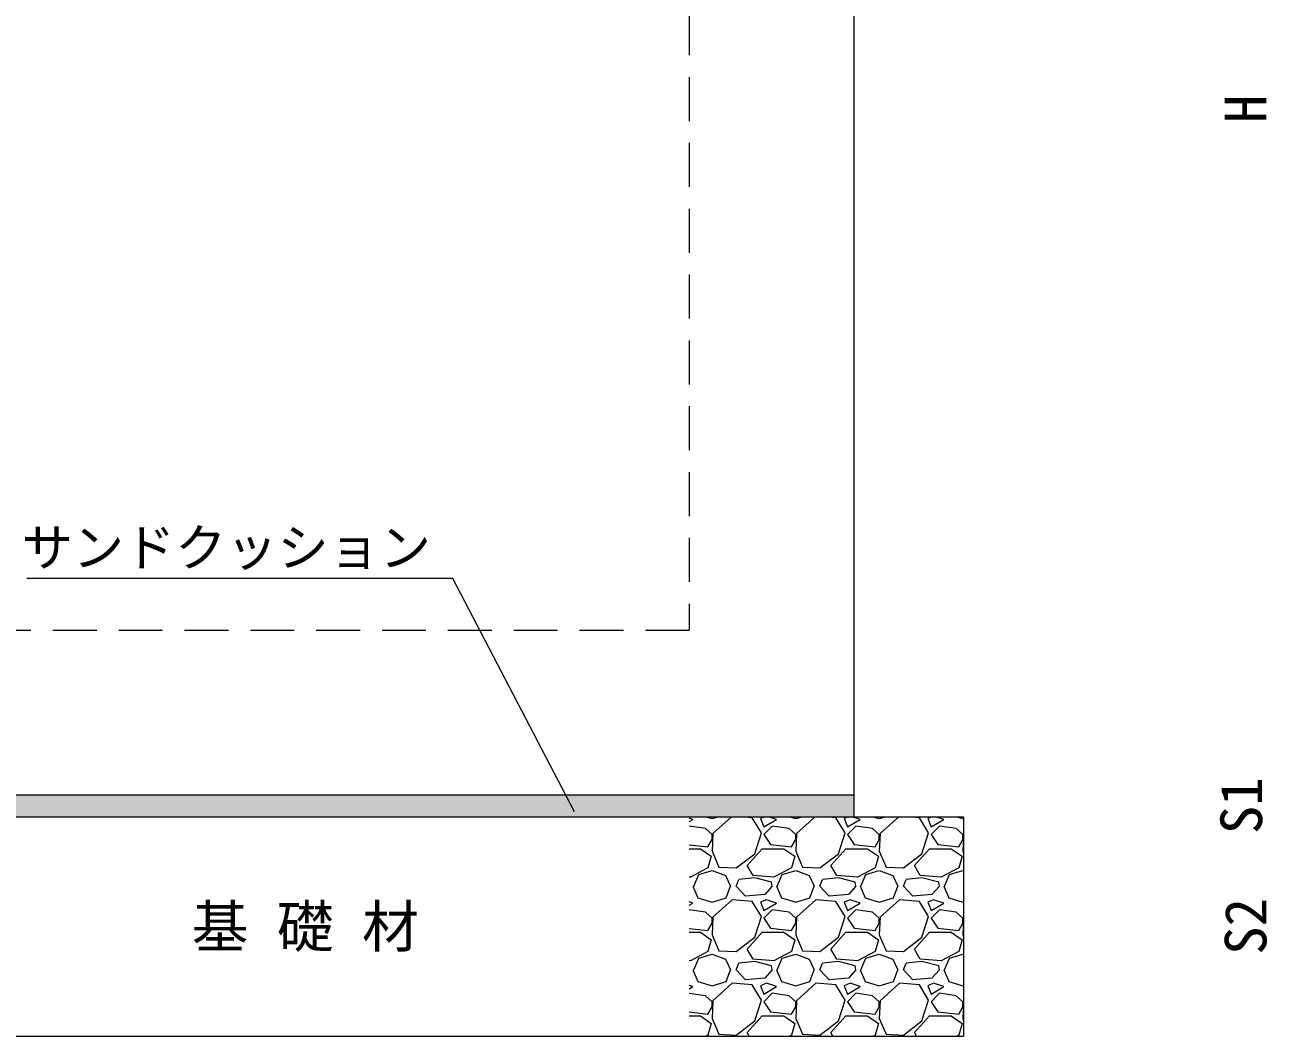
# Model space of a CAD drawing. Units: millimetres at full size; details may follow other scales. Extents: x 77366 to 106166, y -28085 to 6898.
# Drawn here: x 78560 to 79692, y -17999 to -17078 of the extents above; entities that cross this region are included whole.
import ezdxf
from ezdxf.enums import TextEntityAlignment as Align

# ---------------------------------------------------------------- set-up
doc = ezdxf.new("R2010")
doc.units = ezdxf.units.MM
doc.header["$LTSCALE"] = 50
doc.linetypes.add('USER2', pattern=[1.2, 0.8, -0.4])
doc.layers.add('モルタル', color=7, linetype='Continuous')
doc.layers.add('文字', color=7, linetype='Continuous')
for name, color, linetype, lineweight in [('基礎', 7, 'Continuous', 5), ('寸法線', 7, 'Continuous', 13), ('引出線', 4, 'Continuous', 13), ('本体', 2, 'Continuous', 20)]:
    doc.layers.add(name, color=color, linetype=linetype, lineweight=lineweight)
doc.styles.add('ＭＳ ゴシック', font='')
doc.styles.get('ＭＳ ゴシック').set_extended_font_data('MS Gothic')

# ---------------------------------------------------------------- blocks, each defined once
blk = doc.blocks.new('filled_arrow')
at = {"color": 0, "linetype": 'Continuous', "lineweight": -2}
blk.add_solid([(7.5, 1.25), (0, 0), (7.5, -1.25)], dxfattribs=at)

msp = doc.modelspace()

# ---------------------------------------------------------------- hatches: boundary and pattern name
at = {"layer": 'モルタル'}
msp.add_hatch(color=256, dxfattribs=at).paths.add_polyline_path([(79315.8, -17799.22), (79315.8, -17779.22), (78315.8, -17779.22), (78315.8, -17799.22)])

# ---------------------------------------------------------------- linework, layer by layer
at = {"layer": '基礎', "color": 3, "lineweight": 20}
for p, q in [((78215.8, -17799.22), (79415.8, -17799.22)), ((79415.8, -17799.22), (79415.8, -17999.22)), ((78215.8, -17999.22), (79415.8, -17999.22))]:
    msp.add_line(p, q, dxfattribs=at)
at = {"layer": '基礎'}
for p, q in [((79169.02, -17801.69), (79165.8, -17800.61)), ((79165.8, -17803.62), (79169.02, -17801.69)), ((79180.45, -17810.07), (79165.8, -17807.87)), ((79180.77, -17799.22), (79186.55, -17800.92)), ((79186.55, -17800.92), (79192.33, -17799.22)), ((79204.2, -17799.22), (79187.31, -17814.64)), ((79223.13, -17800.16), (79211.87, -17799.22)), ((79231.51, -17813.88), (79223.13, -17800.16)), ((79234.71, -17799.22), (79230.75, -17800.92)), ((79230.75, -17800.92), (79233.79, -17808.54)), ((79233.79, -17808.54), (79245.22, -17801.69)), ((79241.41, -17807.78), (79233.79, -17815.4)), ((79245.22, -17801.69), (79237.84, -17799.22)), ((79256.65, -17810.07), (79241.41, -17807.78)), ((79256.97, -17799.22), (79262.75, -17800.92)), ((79262.75, -17800.92), (79268.53, -17799.22)), ((79280.4, -17799.22), (79263.51, -17814.64)), ((79299.33, -17800.16), (79288.07, -17799.22)), ((79307.71, -17813.88), (79299.33, -17800.16)), ((79310.91, -17799.22), (79306.95, -17800.92)), ((79306.95, -17800.92), (79309.99, -17808.54)), ((79309.99, -17808.54), (79321.42, -17801.69)), ((79317.61, -17807.78), (79309.99, -17815.4)), ((79321.42, -17801.69), (79314.04, -17799.22)), ((79332.85, -17810.07), (79317.61, -17807.78)), ((79333.17, -17799.22), (79338.95, -17800.92)), ((79338.95, -17800.92), (79344.73, -17799.22)), ((79356.6, -17799.22), (79339.71, -17814.64)), ((79375.53, -17800.16), (79364.27, -17799.22)), ((79383.91, -17813.88), (79375.53, -17800.16)), ((79387.11, -17799.22), (79383.15, -17800.92)), ((79383.15, -17800.92), (79386.19, -17808.54)), ((79386.19, -17808.54), (79397.62, -17801.69)), ((79393.81, -17807.78), (79386.19, -17815.4)), ((79397.62, -17801.69), (79390.24, -17799.22)), ((79409.05, -17810.07), (79393.81, -17807.78)), ((79409.37, -17799.22), (79415.15, -17800.92)), ((79415.15, -17800.92), (79415.8, -17800.73)), ((79186.55, -17815.4), (79180.45, -17810.07)), ((79182.74, -17826.83), (79186.55, -17819.97)), ((79187.31, -17814.64), (79186.55, -17830.64)), ((79186.55, -17819.97), (79186.55, -17815.4)), ((79225.41, -17832.93), (79231.51, -17813.88)), ((79233.79, -17815.4), (79239.89, -17824.55)), ((79262.75, -17815.4), (79256.65, -17810.07)), ((79258.94, -17826.83), (79262.75, -17819.97)), ((79263.51, -17814.64), (79262.75, -17830.64)), ((79262.75, -17819.97), (79262.75, -17815.4)), ((79301.61, -17832.93), (79307.71, -17813.88)), ((79309.99, -17815.4), (79316.09, -17824.55)), ((79338.95, -17815.4), (79332.85, -17810.07)), ((79335.14, -17826.83), (79338.95, -17819.97)), ((79339.71, -17814.64), (79338.95, -17830.64)), ((79338.95, -17819.97), (79338.95, -17815.4)), ((79377.81, -17832.93), (79383.91, -17813.88)), ((79386.19, -17815.4), (79392.29, -17824.55)), ((79415.15, -17815.4), (79409.05, -17810.07)), ((79411.34, -17826.83), (79415.15, -17819.97)), ((79415.15, -17819.97), (79415.15, -17815.4)), ((79415.8, -17817.06), (79415.15, -17830.64)), ((79165.8, -17824.8), (79182.74, -17826.83)), ((79165.8, -17828.36), (79175.88, -17828.36)), ((79175.88, -17828.36), (79185.79, -17835.21)), ((79186.55, -17830.64), (79192.65, -17845.12)), ((79218.55, -17843.6), (79232.27, -17828.36)), ((79232.27, -17828.36), (79252.08, -17828.36)), ((79239.89, -17824.55), (79258.94, -17826.83)), ((79252.08, -17828.36), (79261.99, -17835.21)), ((79262.75, -17830.64), (79268.85, -17845.12)), ((79294.75, -17843.6), (79308.47, -17828.36)), ((79308.47, -17828.36), (79328.28, -17828.36)), ((79316.09, -17824.55), (79335.14, -17826.83)), ((79328.28, -17828.36), (79338.19, -17835.21)), ((79338.95, -17830.64), (79345.05, -17845.12)), ((79370.95, -17843.6), (79384.67, -17828.36)), ((79384.67, -17828.36), (79404.48, -17828.36)), ((79392.29, -17824.55), (79411.34, -17826.83)), ((79404.48, -17828.36), (79414.39, -17835.21)), ((79415.15, -17830.64), (79415.8, -17832.18)), ((79185.79, -17835.21), (79182.74, -17845.88)), ((79208.65, -17845.88), (79225.41, -17832.93)), ((79261.99, -17835.21), (79258.94, -17845.88)), ((79284.85, -17845.88), (79301.61, -17832.93)), ((79338.19, -17835.21), (79335.14, -17845.88)), ((79361.05, -17845.88), (79377.81, -17832.93)), ((79414.39, -17835.21), (79411.34, -17845.88)), ((79166.74, -17854.26), (79165.8, -17854.19)), ((79182.74, -17845.88), (79166.74, -17854.26)), ((79169.79, -17862.65), (79174.36, -17851.98)), ((79174.36, -17851.98), (79186.55, -17848.17)), ((79186.55, -17848.17), (79198.74, -17852.74)), ((79192.65, -17845.12), (79208.65, -17845.88)), ((79198.74, -17852.74), (79203.31, -17862.65)), ((79223.89, -17852.74), (79218.55, -17843.6)), ((79242.94, -17854.26), (79223.89, -17852.74)), ((79258.94, -17845.88), (79242.94, -17854.26)), ((79245.99, -17862.65), (79250.56, -17851.98)), ((79250.56, -17851.98), (79262.75, -17848.17)), ((79262.75, -17848.17), (79274.94, -17852.74)), ((79268.85, -17845.12), (79284.85, -17845.88)), ((79274.94, -17852.74), (79279.51, -17862.65)), ((79300.09, -17852.74), (79294.75, -17843.6)), ((79319.14, -17854.26), (79300.09, -17852.74)), ((79335.14, -17845.88), (79319.14, -17854.26)), ((79322.19, -17862.65), (79326.76, -17851.98)), ((79326.76, -17851.98), (79338.95, -17848.17)), ((79338.95, -17848.17), (79351.14, -17852.74)), ((79345.05, -17845.12), (79361.05, -17845.88)), ((79351.14, -17852.74), (79355.71, -17862.65)), ((79376.29, -17852.74), (79370.95, -17843.6)), ((79395.34, -17854.26), (79376.29, -17852.74)), ((79411.34, -17845.88), (79395.34, -17854.26)), ((79398.39, -17862.65), (79402.96, -17851.98)), ((79402.96, -17851.98), (79415.15, -17848.17)), ((79415.15, -17848.17), (79415.8, -17848.41)), ((79169.02, -17862.65), (79173.6, -17873.31)), ((79199.5, -17873.31), (79203.31, -17862.65)), ((79208.65, -17862.65), (79210.93, -17856.55)), ((79217.03, -17871.79), (79208.65, -17862.65)), ((79225.41, -17855.03), (79210.93, -17856.55)), ((79240.65, -17858.84), (79225.41, -17855.03)), ((79241.41, -17862.65), (79234.56, -17870.27)), ((79241.41, -17862.65), (79240.65, -17858.84)), ((79245.22, -17862.65), (79249.8, -17873.31)), ((79275.7, -17873.31), (79279.51, -17862.65)), ((79284.85, -17862.65), (79287.13, -17856.55)), ((79293.23, -17871.79), (79284.85, -17862.65)), ((79301.61, -17855.03), (79287.13, -17856.55)), ((79316.85, -17858.84), (79301.61, -17855.03)), ((79317.61, -17862.65), (79310.76, -17870.27)), ((79317.61, -17862.65), (79316.85, -17858.84)), ((79321.42, -17862.65), (79326, -17873.31)), ((79351.9, -17873.31), (79355.71, -17862.65)), ((79361.05, -17862.65), (79363.33, -17856.55)), ((79369.43, -17871.79), (79361.05, -17862.65)), ((79377.81, -17855.03), (79363.33, -17856.55)), ((79393.05, -17858.84), (79377.81, -17855.03)), ((79393.81, -17862.65), (79386.96, -17870.27)), ((79393.81, -17862.65), (79393.05, -17858.84)), ((79397.62, -17862.65), (79402.2, -17873.31)), ((79169.02, -17877.89), (79165.8, -17876.81)), ((79173.6, -17873.31), (79186.55, -17877.12)), ((79186.55, -17877.12), (79199.5, -17873.31)), ((79204.84, -17874.84), (79187.31, -17890.84)), ((79223.13, -17876.36), (79204.84, -17874.84)), ((79234.56, -17870.27), (79217.03, -17871.79)), ((79231.51, -17890.08), (79223.13, -17876.36)), ((79236.08, -17874.84), (79230.75, -17877.12)), ((79245.22, -17877.89), (79236.08, -17874.84)), ((79249.8, -17873.31), (79262.75, -17877.12)), ((79262.75, -17877.12), (79275.7, -17873.31)), ((79281.04, -17874.84), (79263.51, -17890.84)), ((79299.33, -17876.36), (79281.04, -17874.84)), ((79310.76, -17870.27), (79293.23, -17871.79)), ((79307.71, -17890.08), (79299.33, -17876.36)), ((79312.28, -17874.84), (79306.95, -17877.12)), ((79321.42, -17877.89), (79312.28, -17874.84)), ((79326, -17873.31), (79338.95, -17877.12)), ((79338.95, -17877.12), (79351.9, -17873.31)), ((79357.24, -17874.84), (79339.71, -17890.84)), ((79375.53, -17876.36), (79357.24, -17874.84)), ((79386.96, -17870.27), (79369.43, -17871.79)), ((79383.91, -17890.08), (79375.53, -17876.36)), ((79388.48, -17874.84), (79383.15, -17877.12)), ((79397.62, -17877.89), (79388.48, -17874.84)), ((79402.2, -17873.31), (79415.15, -17877.12)), ((79415.15, -17877.12), (79415.8, -17876.93)), ((79165.8, -17879.82), (79169.02, -17877.89)), ((79180.45, -17886.27), (79165.8, -17884.07)), ((79186.55, -17891.6), (79180.45, -17886.27)), ((79230.75, -17877.12), (79233.79, -17884.74)), ((79233.79, -17884.74), (79245.22, -17877.89)), ((79241.41, -17883.98), (79233.79, -17891.6)), ((79256.65, -17886.27), (79241.41, -17883.98)), ((79262.75, -17891.6), (79256.65, -17886.27)), ((79306.95, -17877.12), (79309.99, -17884.74)), ((79309.99, -17884.74), (79321.42, -17877.89)), ((79317.61, -17883.98), (79309.99, -17891.6)), ((79332.85, -17886.27), (79317.61, -17883.98)), ((79338.95, -17891.6), (79332.85, -17886.27)), ((79383.15, -17877.12), (79386.19, -17884.74)), ((79386.19, -17884.74), (79397.62, -17877.89)), ((79393.81, -17883.98), (79386.19, -17891.6)), ((79409.05, -17886.27), (79393.81, -17883.98)), ((79415.15, -17891.6), (79409.05, -17886.27)), ((79182.74, -17903.03), (79186.55, -17896.17)), ((79187.31, -17890.84), (79186.55, -17906.84)), ((79186.55, -17896.17), (79186.55, -17891.6)), ((79225.41, -17909.13), (79231.51, -17890.08)), ((79233.79, -17891.6), (79239.89, -17900.75)), ((79258.94, -17903.03), (79262.75, -17896.17)), ((79263.51, -17890.84), (79262.75, -17906.84)), ((79262.75, -17896.17), (79262.75, -17891.6)), ((79301.61, -17909.13), (79307.71, -17890.08)), ((79309.99, -17891.6), (79316.09, -17900.75)), ((79335.14, -17903.03), (79338.95, -17896.17)), ((79339.71, -17890.84), (79338.95, -17906.84)), ((79338.95, -17896.17), (79338.95, -17891.6)), ((79377.81, -17909.13), (79383.91, -17890.08)), ((79386.19, -17891.6), (79392.29, -17900.75)), ((79411.34, -17903.03), (79415.15, -17896.17)), ((79415.15, -17896.17), (79415.15, -17891.6)), ((79415.8, -17893.26), (79415.15, -17906.84)), ((79165.8, -17901), (79182.74, -17903.03)), ((79165.8, -17904.56), (79175.88, -17904.56)), ((79175.88, -17904.56), (79185.79, -17911.41)), ((79186.55, -17906.84), (79192.65, -17921.32)), ((79208.65, -17922.08), (79225.41, -17909.13)), ((79218.55, -17919.8), (79232.27, -17904.56)), ((79232.27, -17904.56), (79252.08, -17904.56)), ((79239.89, -17900.75), (79258.94, -17903.03)), ((79252.08, -17904.56), (79261.99, -17911.41)), ((79262.75, -17906.84), (79268.85, -17921.32)), ((79284.85, -17922.08), (79301.61, -17909.13)), ((79294.75, -17919.8), (79308.47, -17904.56)), ((79308.47, -17904.56), (79328.28, -17904.56)), ((79316.09, -17900.75), (79335.14, -17903.03)), ((79328.28, -17904.56), (79338.19, -17911.41)), ((79338.95, -17906.84), (79345.05, -17921.32)), ((79361.05, -17922.08), (79377.81, -17909.13)), ((79370.95, -17919.8), (79384.67, -17904.56)), ((79384.67, -17904.56), (79404.48, -17904.56)), ((79392.29, -17900.75), (79411.34, -17903.03)), ((79404.48, -17904.56), (79414.39, -17911.41)), ((79415.15, -17906.84), (79415.8, -17908.38)), ((79182.74, -17922.08), (79166.74, -17930.46)), ((79185.79, -17911.41), (79182.74, -17922.08)), ((79192.65, -17921.32), (79208.65, -17922.08)), ((79223.89, -17928.94), (79218.55, -17919.8)), ((79258.94, -17922.08), (79242.94, -17930.46)), ((79261.99, -17911.41), (79258.94, -17922.08)), ((79268.85, -17921.32), (79284.85, -17922.08)), ((79300.09, -17928.94), (79294.75, -17919.8)), ((79335.14, -17922.08), (79319.14, -17930.46)), ((79338.19, -17911.41), (79335.14, -17922.08)), ((79345.05, -17921.32), (79361.05, -17922.08)), ((79376.29, -17928.94), (79370.95, -17919.8)), ((79411.34, -17922.08), (79395.34, -17930.46)), ((79414.39, -17911.41), (79411.34, -17922.08)), ((79166.74, -17930.46), (79165.8, -17930.39)), ((79169.79, -17938.85), (79174.36, -17928.18)), ((79174.36, -17928.18), (79186.55, -17924.37)), ((79186.55, -17924.37), (79198.74, -17928.94)), ((79198.74, -17928.94), (79203.31, -17938.85)), ((79208.65, -17938.85), (79210.93, -17932.75)), ((79225.41, -17931.23), (79210.93, -17932.75)), ((79242.94, -17930.46), (79223.89, -17928.94)), ((79240.65, -17935.04), (79225.41, -17931.23)), ((79245.99, -17938.85), (79250.56, -17928.18)), ((79250.56, -17928.18), (79262.75, -17924.37)), ((79262.75, -17924.37), (79274.94, -17928.94)), ((79274.94, -17928.94), (79279.51, -17938.85)), ((79284.85, -17938.85), (79287.13, -17932.75)), ((79301.61, -17931.23), (79287.13, -17932.75)), ((79319.14, -17930.46), (79300.09, -17928.94)), ((79316.85, -17935.04), (79301.61, -17931.23)), ((79322.19, -17938.85), (79326.76, -17928.18)), ((79326.76, -17928.18), (79338.95, -17924.37)), ((79338.95, -17924.37), (79351.14, -17928.94)), ((79351.14, -17928.94), (79355.71, -17938.85)), ((79361.05, -17938.85), (79363.33, -17932.75)), ((79377.81, -17931.23), (79363.33, -17932.75)), ((79395.34, -17930.46), (79376.29, -17928.94)), ((79393.05, -17935.04), (79377.81, -17931.23)), ((79398.39, -17938.85), (79402.96, -17928.18)), ((79402.96, -17928.18), (79415.15, -17924.37)), ((79415.15, -17924.37), (79415.8, -17924.61)), ((79169.02, -17938.85), (79173.6, -17949.51)), ((79199.5, -17949.51), (79203.31, -17938.85)), ((79217.03, -17947.99), (79208.65, -17938.85)), ((79241.41, -17938.85), (79234.56, -17946.47)), ((79241.41, -17938.85), (79240.65, -17935.04)), ((79245.22, -17938.85), (79249.8, -17949.51)), ((79275.7, -17949.51), (79279.51, -17938.85)), ((79293.23, -17947.99), (79284.85, -17938.85)), ((79317.61, -17938.85), (79310.76, -17946.47)), ((79317.61, -17938.85), (79316.85, -17935.04)), ((79321.42, -17938.85), (79326, -17949.51)), ((79351.9, -17949.51), (79355.71, -17938.85)), ((79369.43, -17947.99), (79361.05, -17938.85)), ((79393.81, -17938.85), (79386.96, -17946.47)), ((79393.81, -17938.85), (79393.05, -17935.04)), ((79397.62, -17938.85), (79402.2, -17949.51)), ((79169.02, -17954.09), (79165.8, -17953.01)), ((79165.8, -17956.02), (79169.02, -17954.09)), ((79173.6, -17949.51), (79186.55, -17953.32)), ((79186.55, -17953.32), (79199.5, -17949.51)), ((79204.84, -17951.04), (79187.31, -17967.04)), ((79223.13, -17952.56), (79204.84, -17951.04)), ((79234.56, -17946.47), (79217.03, -17947.99)), ((79231.51, -17966.28), (79223.13, -17952.56)), ((79236.08, -17951.04), (79230.75, -17953.32)), ((79230.75, -17953.32), (79233.79, -17960.94)), ((79233.79, -17960.94), (79245.22, -17954.09)), ((79245.22, -17954.09), (79236.08, -17951.04)), ((79249.8, -17949.51), (79262.75, -17953.32)), ((79262.75, -17953.32), (79275.7, -17949.51)), ((79281.04, -17951.04), (79263.51, -17967.04)), ((79299.33, -17952.56), (79281.04, -17951.04)), ((79310.76, -17946.47), (79293.23, -17947.99)), ((79307.71, -17966.28), (79299.33, -17952.56)), ((79312.28, -17951.04), (79306.95, -17953.32)), ((79306.95, -17953.32), (79309.99, -17960.94)), ((79309.99, -17960.94), (79321.42, -17954.09)), ((79321.42, -17954.09), (79312.28, -17951.04)), ((79326, -17949.51), (79338.95, -17953.32)), ((79338.95, -17953.32), (79351.9, -17949.51)), ((79357.24, -17951.04), (79339.71, -17967.04)), ((79375.53, -17952.56), (79357.24, -17951.04)), ((79386.96, -17946.47), (79369.43, -17947.99)), ((79383.91, -17966.28), (79375.53, -17952.56)), ((79388.48, -17951.04), (79383.15, -17953.32)), ((79383.15, -17953.32), (79386.19, -17960.94)), ((79386.19, -17960.94), (79397.62, -17954.09)), ((79397.62, -17954.09), (79388.48, -17951.04)), ((79402.2, -17949.51), (79415.15, -17953.32)), ((79415.15, -17953.32), (79415.8, -17953.13)), ((79180.45, -17962.47), (79165.8, -17960.27)), ((79186.55, -17967.8), (79180.45, -17962.47)), ((79187.31, -17967.04), (79186.55, -17983.04)), ((79225.41, -17985.33), (79231.51, -17966.28)), ((79241.41, -17960.18), (79233.79, -17967.8)), ((79256.65, -17962.47), (79241.41, -17960.18)), ((79262.75, -17967.8), (79256.65, -17962.47)), ((79263.51, -17967.04), (79262.75, -17983.04)), ((79301.61, -17985.33), (79307.71, -17966.28)), ((79317.61, -17960.18), (79309.99, -17967.8)), ((79332.85, -17962.47), (79317.61, -17960.18)), ((79338.95, -17967.8), (79332.85, -17962.47)), ((79339.71, -17967.04), (79338.95, -17983.04)), ((79377.81, -17985.33), (79383.91, -17966.28)), ((79393.81, -17960.18), (79386.19, -17967.8)), ((79409.05, -17962.47), (79393.81, -17960.18)), ((79415.15, -17967.8), (79409.05, -17962.47)), ((79165.8, -17977.2), (79182.74, -17979.23)), ((79182.74, -17979.23), (79186.55, -17972.37)), ((79186.55, -17972.37), (79186.55, -17967.8)), ((79233.79, -17967.8), (79239.89, -17976.95)), ((79239.89, -17976.95), (79258.94, -17979.23)), ((79258.94, -17979.23), (79262.75, -17972.37)), ((79262.75, -17972.37), (79262.75, -17967.8)), ((79309.99, -17967.8), (79316.09, -17976.95)), ((79316.09, -17976.95), (79335.14, -17979.23)), ((79335.14, -17979.23), (79338.95, -17972.37)), ((79338.95, -17972.37), (79338.95, -17967.8)), ((79386.19, -17967.8), (79392.29, -17976.95)), ((79392.29, -17976.95), (79411.34, -17979.23)), ((79411.34, -17979.23), (79415.15, -17972.37)), ((79415.15, -17972.37), (79415.15, -17967.8)), ((79415.8, -17969.46), (79415.15, -17983.04)), ((79165.8, -17980.76), (79175.88, -17980.76)), ((79175.88, -17980.76), (79185.79, -17987.61)), ((79185.79, -17987.61), (79182.74, -17998.28)), ((79186.55, -17983.04), (79192.65, -17997.52)), ((79208.65, -17998.28), (79225.41, -17985.33)), ((79218.55, -17996), (79232.27, -17980.76)), ((79232.27, -17980.76), (79252.08, -17980.76)), ((79252.08, -17980.76), (79261.99, -17987.61)), ((79261.99, -17987.61), (79258.94, -17998.28)), ((79262.75, -17983.04), (79268.85, -17997.52)), ((79284.85, -17998.28), (79301.61, -17985.33)), ((79294.75, -17996), (79308.47, -17980.76)), ((79308.47, -17980.76), (79328.28, -17980.76)), ((79328.28, -17980.76), (79338.19, -17987.61)), ((79338.19, -17987.61), (79335.14, -17998.28)), ((79338.95, -17983.04), (79345.05, -17997.52)), ((79361.05, -17998.28), (79377.81, -17985.33)), ((79370.95, -17996), (79384.67, -17980.76)), ((79384.67, -17980.76), (79404.48, -17980.76)), ((79404.48, -17980.76), (79414.39, -17987.61)), ((79414.39, -17987.61), (79411.34, -17998.28)), ((79415.15, -17983.04), (79415.8, -17984.58)), ((79182.74, -17998.28), (79180.94, -17999.22)), ((79192.65, -17997.52), (79208.65, -17998.28)), ((79220.44, -17999.22), (79218.55, -17996)), ((79258.94, -17998.28), (79257.14, -17999.22)), ((79268.85, -17997.52), (79284.85, -17998.28)), ((79296.64, -17999.22), (79294.75, -17996)), ((79335.14, -17998.28), (79333.34, -17999.22)), ((79345.05, -17997.52), (79361.05, -17998.28)), ((79372.84, -17999.22), (79370.95, -17996)), ((79411.34, -17998.28), (79409.54, -17999.22))]:
    msp.add_line(p, q, dxfattribs=at)
at = {"layer": '引出線'}
msp.add_lwpolyline([(79061.27, -17794.8), (78950.33, -17582.19), (78562.1, -17582.19)], dxfattribs=at)
at = {"layer": '本体'}
for p, q in [((79315.8, -16535.22), (79315.8, -17799.22)), ((78315.8, -17779.22), (79315.8, -17779.22)), ((78315.8, -17799.22), (79315.8, -17799.22))]:
    msp.add_line(p, q, dxfattribs=at)
at = {"layer": '本体', "linetype": 'USER2', "lineweight": 9}
for p in [(79165.8, -16585.22), (78465.8, -17629.22)]:
    msp.add_line(p, (79165.8, -17629.22), dxfattribs=at)

# ---------------------------------------------------------------- block references
at = {"layer": '引出線', "xscale": 0.133, "yscale": 0.133, "rotation": 117.6}
msp.add_blockref('filled_arrow', (79061.27, -17794.8), dxfattribs=at)

# ---------------------------------------------------------------- texts
at = {"layer": '寸法線', "style": 'ＭＳ ゴシック'}
for s, p in [('H', (79672.8, -17154.22)), ('S1', (79668.8, -17789.22)), ('S2', (79672.8, -17899.22))]:
    msp.add_text(s, height=37.98, rotation=90, dxfattribs=at).set_placement(p, align=Align.MIDDLE_CENTER)
at = {"layer": '引出線', "style": 'ＭＳ ゴシック'}
msp.add_text('サンドクッション', height=34.18, dxfattribs=at).set_placement((78930.33, -17536.8), align=Align.TOP_RIGHT)
at = {"layer": '文字', "style": 'ＭＳ ゴシック'}
msp.add_text('基 礎 材', height=37.98, dxfattribs=at).set_placement((78815.8, -17899.22), align=Align.MIDDLE_CENTER)

doc.saveas('drawing.dxf')
